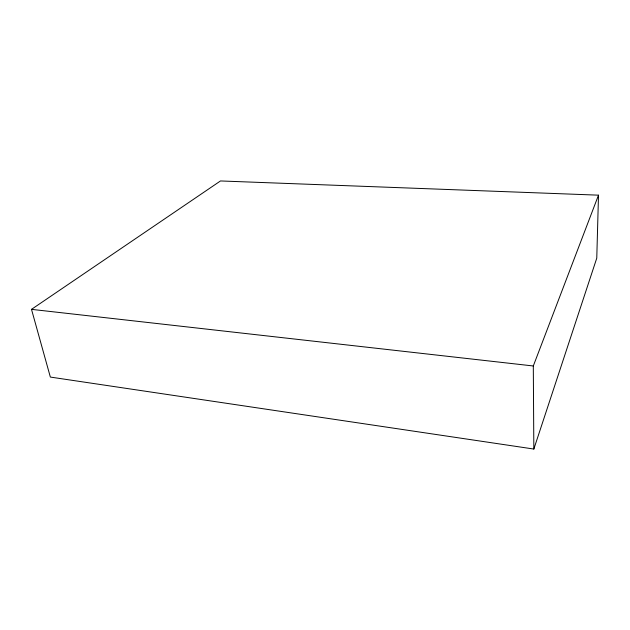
<?xml version="1.0" encoding="UTF-8"?>
<svg xmlns="http://www.w3.org/2000/svg" width="630" height="630" viewBox="0 0 630 630"><rect width="100%" height="100%" fill="white"/><g stroke="black" fill="none" stroke-linecap="round" stroke-linejoin="round"><path stroke-width="0.94" d="M598.5 195.166L596.767 258.142L533.838 449.048L50.353 377.071L31.5 309.354L220.492 180.952L598.5 195.166L533.303 365.975L533.838 449.048M31.5 309.354L533.303 365.975"/></g></svg>
